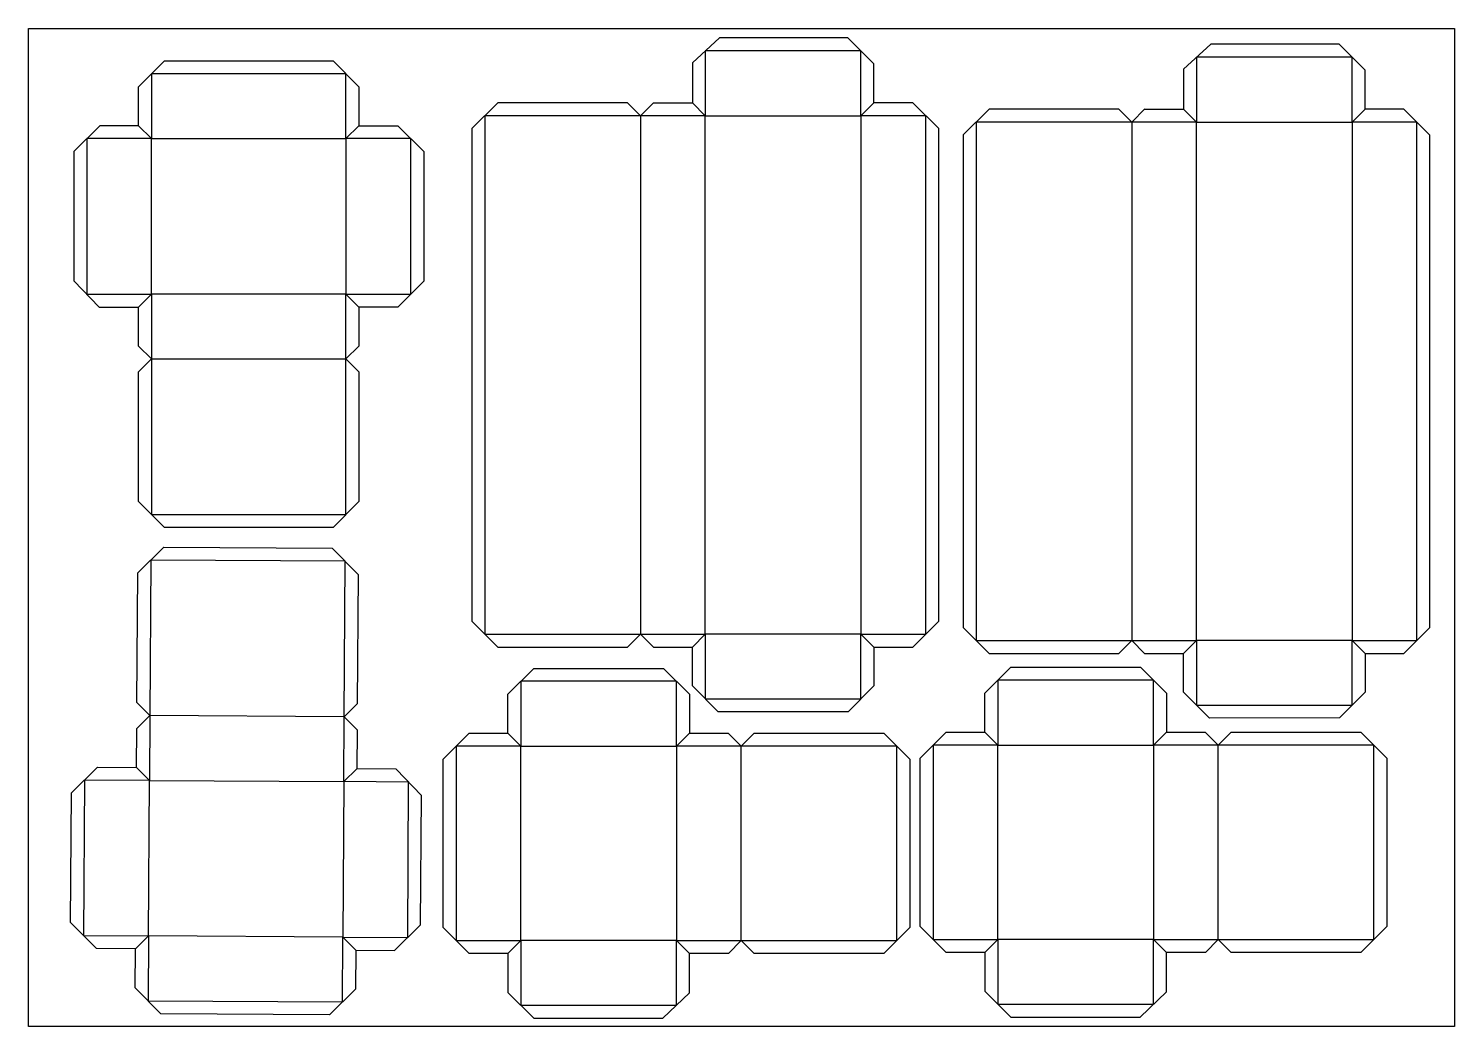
# Model space of a CAD drawing. Header units: millimetres. Extents: x 2827 to 3927, y 967 to 1737.
import ezdxf

# ---------------------------------------------------------------- set-up
doc = ezdxf.new("R2010")
doc.units = ezdxf.units.MM
doc.layers.add('Capa1', color=170, linetype='Continuous')

msp = doc.modelspace()

# ---------------------------------------------------------------- linework, layer by layer
for p, q in [((3298.6, 1669.9), (3178.6, 1669.9)), ((3178.6, 1669.9), (3178.6, 1269.9)), ((3677.5, 1665), (3557.5, 1665)), ((3557.5, 1665), (3557.5, 1265)), ((3178.6, 1269.9), (3298.6, 1269.9)), ((3557.5, 1265), (3677.5, 1265))]:
    msp.add_line(p, q)
for points in [[(2826.5, 1737.2), (3926.5, 1737.2), (3926.5, 967.2), (2826.5, 967.2)], [(3348.6, 1269.9), (3348.6, 1219.9), (3468.6, 1219.9), (3468.6, 1269.9), (3518.6, 1269.9), (3518.6, 1669.9), (3468.6, 1669.9), (3468.6, 1719.9), (3348.6, 1719.9), (3348.6, 1669.9), (3298.6, 1669.9), (3298.6, 1269.9)], [(3727.5, 1265), (3727.5, 1215), (3847.5, 1215), (3847.5, 1265), (3897.5, 1265), (3897.5, 1665), (3847.5, 1665), (3847.5, 1715), (3727.5, 1715), (3727.5, 1665), (3677.5, 1665), (3677.5, 1265)], [(3071.4, 1652.2), (3071.4, 1702.2), (2921.4, 1702.2), (2921.4, 1652.2), (2871.4, 1652.2), (2871.4, 1532.2), (2921.4, 1532.2), (2921.4, 1482.2), (3071.4, 1482.2), (3071.4, 1532.2), (3121.4, 1532.2), (3121.4, 1652.2)], [(3468.6, 1269.9), (3348.6, 1269.9), (3348.6, 1669.9), (3468.6, 1669.9)], [(3847.5, 1265), (3727.5, 1265), (3727.5, 1665), (3847.5, 1665)], [(2921.4, 1652.2), (3071.4, 1652.2), (3071.4, 1532.2), (2921.4, 1532.2)], [(3206.3, 1183.5), (3156.3, 1183.5), (3156.3, 1033.5), (3206.3, 1033.5), (3206.3, 983.5), (3326.3, 983.5), (3326.3, 1033.5), (3376.3, 1033.5), (3376.3, 1183.5), (3326.3, 1183.5), (3326.3, 1233.5), (3206.3, 1233.5)], [(3574.3, 1184.3), (3524.3, 1184.3), (3524.3, 1034.3), (3574.3, 1034.3), (3574.3, 984.3), (3694.3, 984.3), (3694.3, 1034.3), (3744.3, 1034.3), (3744.3, 1184.3), (3694.3, 1184.3), (3694.3, 1234.3), (3574.3, 1234.3)], [(2919, 1037), (2918.7, 987), (3068.7, 986.1), (3069, 1036.1), (3119, 1035.8), (3119.7, 1155.8), (3069.7, 1156.1), (3070, 1206.1), (2920, 1207), (2919.7, 1157), (2869.7, 1157.3), (2869, 1037.3)], [(3206.3, 1033.5), (3206.3, 1183.5), (3326.3, 1183.5), (3326.3, 1033.5)], [(3574.3, 1034.3), (3574.3, 1184.3), (3694.3, 1184.3), (3694.3, 1034.3)], [(3069, 1036.1), (2919, 1037), (2919.7, 1157), (3069.7, 1156.1)]]:
    msp.add_lwpolyline(points, close=True)
for points in [[(2921.4, 1482.2), (2921.4, 1362.2), (3071.4, 1362.2), (3071.4, 1482.2)], [(3070, 1206.1), (3070.8, 1326.1), (2920.8, 1327), (2920, 1207)], [(3376.3, 1033.5), (3496.3, 1033.5), (3496.3, 1183.5), (3376.3, 1183.5)], [(3744.3, 1034.3), (3864.3, 1034.3), (3864.3, 1184.3), (3744.3, 1184.3)]]:
    msp.add_lwpolyline(points)
at = {"layer": 'Capa1'}
for p, q in [((3308.6, 1679.9), (3338.6, 1679.9)), ((3687.5, 1675), (3717.5, 1675))]:
    msp.add_line(p, q, dxfattribs=at)
for points in [[(3468.6, 1669.9), (3478.6, 1679.9), (3478.6, 1709.9), (3458.6, 1729.9), (3359.6, 1729.9), (3338.6, 1710.8), (3338.6, 1679.9), (3348.6, 1669.9)], [(3847.5, 1665), (3857.5, 1675), (3857.5, 1705), (3837.5, 1725), (3738.5, 1725), (3717.5, 1705.9), (3717.5, 1675), (3727.5, 1665)], [(2921.4, 1652.2), (2911.4, 1662.2), (2911.4, 1692.2), (2931.4, 1712.2), (3061.4, 1712.2), (3081.4, 1692.2), (3081.4, 1662.2), (3071.4, 1652.2)], [(3308.6, 1679.9), (3298.6, 1669.9), (3288.6, 1679.9), (3188.6, 1679.9), (3168.6, 1659.9), (3168.6, 1279.9), (3188.6, 1259.9), (3288.6, 1259.9), (3298.6, 1269.9), (3308.6, 1259.9), (3338.6, 1259.9)], [(3478.6, 1259.9), (3508.6, 1259.9), (3528.6, 1279.9), (3528.6, 1659.9), (3508.6, 1679.9), (3478.6, 1679.9)], [(3687.6, 1675.1), (3677.5, 1665), (3667.5, 1675), (3567.5, 1675), (3547.6, 1655.1), (3547.5, 1275), (3567.5, 1255), (3667.5, 1255), (3677.5, 1265), (3687.5, 1255), (3717.5, 1255)], [(3857.5, 1255), (3887.5, 1255), (3907.5, 1275), (3907.5, 1655), (3887.5, 1675), (3857.5, 1675)], [(2911.4, 1662.2), (2881.4, 1662.2), (2861.4, 1642.2), (2861.4, 1542.5), (2881.1, 1522.2), (2911.4, 1522.2), (2921.4, 1532.2)], [(3081.4, 1662.2), (3111.4, 1662.2), (3131.4, 1642.2), (3131.4, 1542.2), (3111.4, 1522.2), (3081.4, 1522.2)], [(3071.4, 1532.2), (3081.4, 1522.2), (3081.4, 1492.2), (3071.4, 1482.2), (3081.4, 1472.2), (3081.4, 1372.2), (3061.4, 1352.2), (2931.4, 1352.2), (2911.4, 1372.2), (2911.4, 1472.2), (2921.4, 1482.2), (2911.4, 1492.1), (2911.4, 1522.2)], [(2919.7, 1157), (2909.8, 1167.1), (2910, 1197.1), (2920, 1207), (2910.1, 1217.1), (2910.7, 1317.1), (2930.8, 1336.9), (3060.8, 1336.1), (3080.7, 1316), (3080.1, 1216), (3070, 1206.1), (3080, 1196.1), (3079.8, 1166)], [(3468.6, 1269.9), (3478.6, 1259.9), (3478.6, 1229.9), (3458.8, 1210), (3358.6, 1209.9), (3338.6, 1229.9), (3338.6, 1259.9), (3348.6, 1269.9)], [(3847.5, 1265), (3857.5, 1255), (3857.5, 1225), (3837.7, 1205.2), (3737.5, 1205), (3717.5, 1225), (3717.5, 1255), (3727.5, 1265)], [(3196.3, 1193.5), (3196.3, 1223.5), (3216.3, 1243.5), (3316.3, 1243.5), (3336.3, 1223.5), (3336.3, 1193.5)], [(3564.3, 1194.3), (3564.3, 1224.3), (3584.3, 1244.3), (3684.3, 1244.3), (3704.3, 1224.3), (3704.3, 1194.3)], [(3206.3, 1033.5), (3196.3, 1023.5), (3166.3, 1023.5), (3146.3, 1043.5), (3146.3, 1173.5), (3166.3, 1193.5), (3196.3, 1193.5), (3206.3, 1183.5)], [(3326.3, 1183.5), (3336.3, 1193.5), (3366.3, 1193.5), (3376.3, 1183.5), (3386.3, 1193.5), (3486.3, 1193.5), (3506.3, 1173.5), (3506.3, 1043.5), (3486.3, 1023.5), (3386.3, 1023.5), (3376.3, 1033.5), (3366.4, 1023.5), (3336.3, 1023.5)], [(3574.3, 1034.3), (3564.3, 1024.3), (3534.3, 1024.3), (3514.3, 1044.3), (3514.3, 1174.3), (3534.3, 1194.3), (3564.3, 1194.3), (3574.3, 1184.3)], [(3694.3, 1184.3), (3704.3, 1194.3), (3734.3, 1194.3), (3744.3, 1184.3), (3754.3, 1194.3), (3854.3, 1194.3), (3874.3, 1174.3), (3874.3, 1044.3), (3854.3, 1024.3), (3754.3, 1024.3), (3744.3, 1034.3), (3734.4, 1024.3), (3704.3, 1024.3)], [(2908.9, 1027.1), (2878.9, 1027.3), (2859, 1047.4), (2859.7, 1147.4), (2879.8, 1167.2), (2909.8, 1167.1)], [(3078.9, 1026), (3108.9, 1025.8), (3129, 1045.7), (3129.6, 1145.4), (3110.1, 1165.8), (3079.8, 1166), (3069.7, 1156.1)], [(3069, 1036.1), (3078.9, 1026), (3078.7, 996), (3058.6, 976.2), (2928.6, 976.9), (2908.7, 997.1), (2908.9, 1027.1), (2919, 1037)], [(3564.3, 1024.3), (3564.3, 994.3), (3584.3, 974.3), (3684, 974.3), (3704.3, 993.9), (3704.3, 1024.3), (3694.3, 1034.3)], [(3196.3, 1023.5), (3196.3, 993.5), (3216.3, 973.5), (3315.9, 973.5), (3336.3, 993.2), (3336.3, 1023.5), (3326.3, 1033.5)]]:
    msp.add_lwpolyline(points, dxfattribs=at)

doc.saveas('drawing.dxf')
